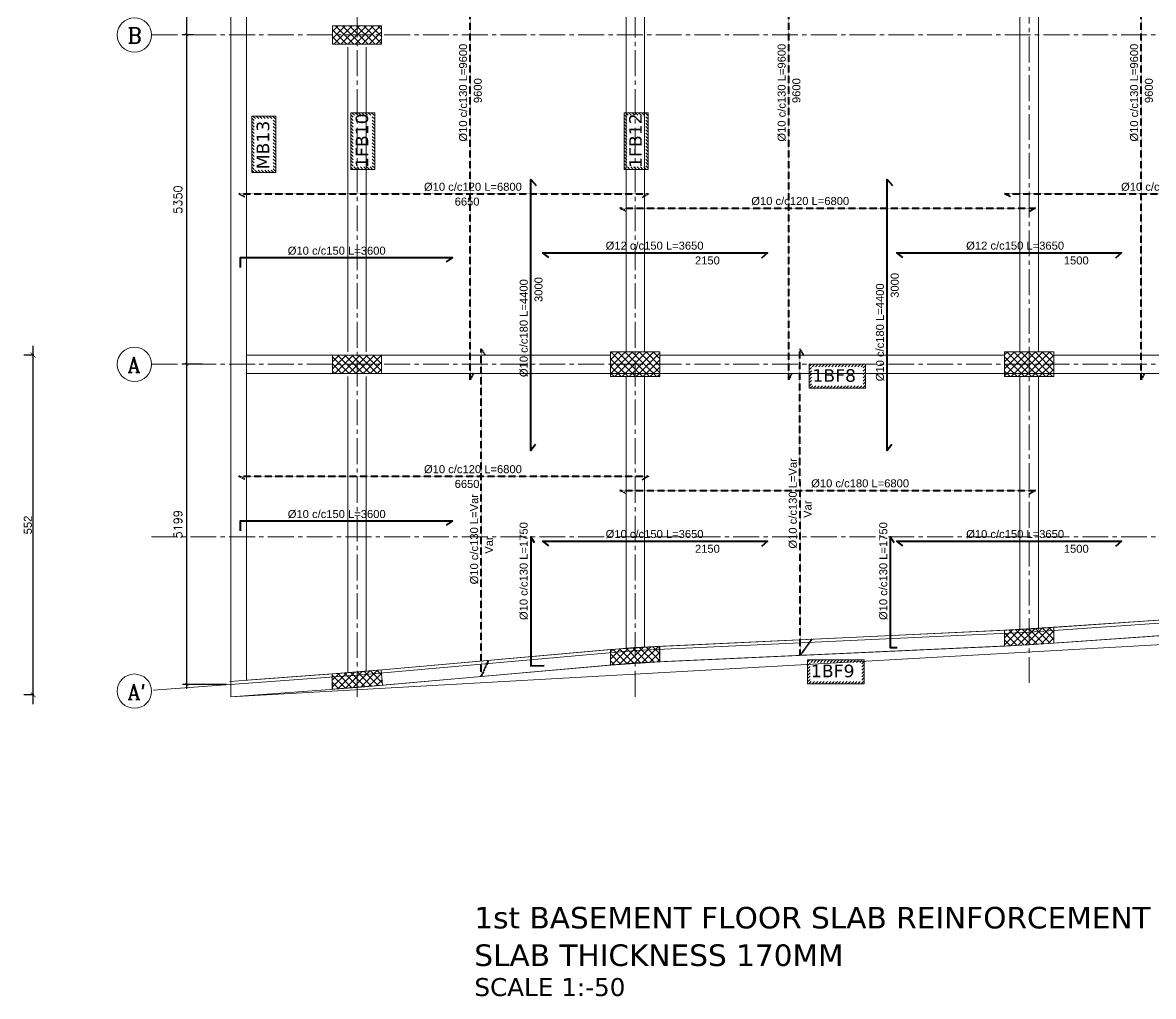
# Model space of a CAD drawing. Header units: inches. Extents: x -26151 to 62940, y -10194 to 246332.
# Drawn here: x -5763 to -3926, y 115889 to 117471 of the extents above; entities that cross this region are included whole.
import ezdxf

# ---------------------------------------------------------------- set-up
doc = ezdxf.new("R2010")
doc.units = ezdxf.units.IN
doc.header["$LTSCALE"] = 0.7
doc.header["$MEASUREMENT"] = 0
for name, pattern in [('ACAD_ISO10W100', [18, 12, -3, 0, -3]), ('CENTER2', [1.125, 0.75, -0.125, 0.125, -0.125]), ('DASHED2', [0.375, 0.25, -0.125])]:
    doc.linetypes.add(name, pattern=pattern)
doc.layers.get('0').update_dxf_attribs({"lineweight": 13})
doc.layers.get('Defpoints').update_dxf_attribs({"lineweight": 5})
for name, color, linetype, lineweight in [('axis', 254, 'ACAD_ISO10W100', 9), ('BEAM', 5, 'Continuous', 0), ('COLUMN', 4, 'Continuous', 20), ('dim', 1, 'Continuous', 25), ('hach', 9, 'Continuous', 9), ('hach 1', 254, 'Continuous', 9), ('hatch', 9, 'Continuous', 9), ('TEXT', 3, 'Continuous', 25), ('top renforcment', 7, 'Continuous', 40)]:
    doc.layers.add(name, color=color, linetype=linetype, lineweight=lineweight)
doc.styles.add('100', font='romans.shx', dxfattribs={"height": 13.5})
doc.styles.add('GENERATED_STYLE_4', font='verdanai.ttf')
doc.styles.add('romanc', font='verdana.ttf', dxfattribs={"height": 250})
doc.styles.get("Standard").update_dxf_attribs({"font": 'arial.ttf', "height": 13})
doc.dimstyles.new('abr100', dxfattribs={"dimtxt": 15, "dimasz": 5, "dimexe": 7, "dimexo": 7, "dimgap": 8, "dimtad": 1, "dimdec": 0, "dimlfac": 10, "dimzin": 4, "dimdsep": 46, "dimtxsty": '100', "dimblk": 'ARCHTICK', "dimcen": 0.09, "dimdle": 7, "dimclrd": 1, "dimclre": 8, "dimclrt": 2, "dimadec": 0, "dimazin": 1, "dimtfac": 1, "dimtdec": 0, "dimtix": 1, "dimtofl": 0, "dimtmove": 0, "dimatfit": 3, "dimldrblk": 'ARCHTICK', "dimfxl": 0, "dimtolj": 1, "dimtzin": 0, "dimlwd": -1, "dimlwe": -1, "dimarcsym": 0})
doc.dimstyles.get("Standard").update_dxf_attribs({"dimtxt": 13, "dimasz": 5, "dimexe": 0.18, "dimexo": 0.0625, "dimgap": 6, "dimtad": 1, "dimdec": 0, "dimlfac": 10, "dimzin": 0, "dimdsep": 46, "dimtxsty": 'Standard', "dimblk": 'ARCHTICK', "dimcen": 0.09, "dimse1": 1, "dimse2": 1, "dimclrd": 1, "dimclre": 7, "dimclrt": 3, "dimadec": 0, "dimazin": 0, "dimtfac": 1, "dimtdec": 0, "dimtix": 1, "dimtofl": 0, "dimtmove": 0, "dimatfit": 3, "dimldrblk": 'ARCHTICK', "dimfxl": 0, "dimtolj": 1, "dimtzin": 0, "dimarcsym": 0})
doc.dimstyles.new('STANDARD$0', dxfattribs={"dimscale": 0, "dimtxt": 50, "dimasz": 8, "dimexe": 15, "dimexo": 0.0625, "dimgap": 2, "dimtad": 1, "dimdec": 0, "dimzin": 0, "dimdsep": 46, "dimtxsty": 'Standard', "dimblk1": 'ARCHTICK', "dimblk2": 'ARCHTICK', "dimsah": 1, "dimcen": 0.09, "dimdle": 15, "dimclrd": 3, "dimclre": 3, "dimclrt": 3, "dimazin": 0, "dimtfac": 1, "dimtdec": 0, "dimtofl": 0, "dimtmove": 1, "dimatfit": 3, "dimldrblk": 'ARCHTICK', "dimfxl": 0, "dimtolj": 1, "dimtzin": 0, "dimarcsym": 0})
pattern_1 = [(45, (-467339.696, -142697.6286), (-5.7452426, 5.7452426), []), (135, (-467339.696, -142697.6286), (-5.7452426, -5.7452426), [])]
pattern_2 = [(45, (-467327.696, -142697.6286), (-5.7452426, 5.7452426), []), (135, (-467327.696, -142697.6286), (-5.7452426, -5.7452426), [])]

# ---------------------------------------------------------------- blocks, each defined once
blk = doc.blocks.new('_ArchTick')
at = {"color": 0, "linetype": 'ByBlock', "lineweight": 0, "const_width": 0.15}
blk.add_lwpolyline([(-0.5, -0.5), (0.5, 0.5)], dxfattribs=at)
blk = doc.blocks.new('*D4')
at = {"layer": 'Defpoints', "color": 0, "transparency": 16777216}
for p in [(-5495.8, 116916.1), (-5463.4, 116916.1), (-5424.5, 116396.1)]:
    blk.add_point(p, dxfattribs=at)
at = {"layer": 'dim', "color": 1, "transparency": 16777216}
blk.add_line((-5495.8, 116389.1), (-5495.8, 116923.1), dxfattribs=at)
at = {"layer": 'dim', "color": 8, "transparency": 16777216}
for p, q in [((-5470.4, 116916.1), (-5502.8, 116916.1)), ((-5431.5, 116396.1), (-5502.8, 116396.1))]:
    blk.add_line(p, q, dxfattribs=at)
at = {"layer": 'dim', "color": 1, "transparency": 16777216, "xscale": 5, "yscale": 5, "zscale": 5}
for p, rotation in [((-5495.8, 116916.1), 90), ((-5495.8, 116396.1), 270)]:
    blk.add_blockref('_ArchTick', p, dxfattribs=dict(at, rotation=rotation))
at = {"layer": 'dim', "color": 2, "transparency": 16777216, "insert": (-5510.5, 116656.1), "char_height": 13.5, "attachment_point": 5, "rotation": 90, "style": '100'}
blk.add_mtext('\\A1;5199', dxfattribs=at)
blk = doc.blocks.new('*D5')
at = {"layer": 'Defpoints', "color": 0, "transparency": 16777216}
for p in [(-5495.8, 117451.1), (-5478.5, 117451.1), (-5463.4, 116916.1)]:
    blk.add_point(p, dxfattribs=at)
at = {"layer": 'dim', "color": 1, "transparency": 16777216}
blk.add_line((-5495.8, 116909.1), (-5495.8, 117458.1), dxfattribs=at)
at = {"layer": 'dim', "color": 8, "transparency": 16777216}
for p, q in [((-5485.5, 117451.1), (-5502.8, 117451.1)), ((-5470.4, 116916.1), (-5502.8, 116916.1))]:
    blk.add_line(p, q, dxfattribs=at)
at = {"layer": 'dim', "color": 1, "transparency": 16777216, "xscale": 5, "yscale": 5, "zscale": 5}
for p, rotation in [((-5495.8, 117451.1), 90), ((-5495.8, 116916.1), 270)]:
    blk.add_blockref('_ArchTick', p, dxfattribs=dict(at, rotation=rotation))
at = {"layer": 'dim', "color": 2, "transparency": 16777216, "insert": (-5510.5, 117183.6), "char_height": 13.5, "attachment_point": 5, "rotation": 90, "style": '100'}
blk.add_mtext('\\A1;5350', dxfattribs=at)
blk = doc.blocks.new('*D6')
at = {"layer": 'Defpoints', "color": 0, "transparency": 16777216}
for p in [(-5495.8, 117826.1), (-5478.5, 117826.1), (-5478.5, 117451.1)]:
    blk.add_point(p, dxfattribs=at)
at = {"layer": 'dim', "color": 8, "transparency": 16777216}
for p, q in [((-5485.5, 117826.1), (-5502.8, 117826.1)), ((-5485.5, 117451.1), (-5502.8, 117451.1))]:
    blk.add_line(p, q, dxfattribs=at)
at = {"layer": 'dim', "color": 1, "transparency": 16777216}
blk.add_line((-5495.8, 117444.1), (-5495.8, 117833.1), dxfattribs=at)
at = {"layer": 'dim', "color": 1, "transparency": 16777216, "xscale": 5, "yscale": 5, "zscale": 5}
for p, rotation in [((-5495.8, 117826.1), 90), ((-5495.8, 117451.1), 270)]:
    blk.add_blockref('_ArchTick', p, dxfattribs=dict(at, rotation=rotation))
at = {"layer": 'dim', "color": 2, "transparency": 16777216, "insert": (-5510.5, 117638.6), "char_height": 13.5, "attachment_point": 5, "rotation": 90, "style": '100'}
blk.add_mtext('\\A1;3750', dxfattribs=at)
blk = doc.blocks.new('*D35')
at = {"layer": 'Defpoints', "color": 0, "transparency": 16777216}
for p in [(-4767.5, 117072.1, -26473), (-4552.5, 117072.1, -40395.4), (-4552.5, 117072.1)]:
    blk.add_point(p, dxfattribs=at)
at = {"layer": 'TEXT', "color": 3, "transparency": 16777216, "insert": (-4650.3, 117084.7), "char_height": 13, "attachment_point": 5}
blk.add_mtext('\\A1;2150', dxfattribs=at)
blk = doc.blocks.new('*D36')
at = {"layer": 'Defpoints', "color": 0, "transparency": 16777216}
for p in [(-4917.5, 117097.2), (-4552.5, 117097.2), (-4552.5, 117095.6)]:
    blk.add_point(p, dxfattribs=at)
at = {"layer": 'TEXT', "color": 3, "transparency": 16777216, "insert": (-4736.1, 117108.6), "char_height": 13, "attachment_point": 5}
blk.add_mtext('\\A1;%%C12 c/c150 L=3650', dxfattribs=at)
blk = doc.blocks.new('*D37')
at = {"layer": 'Defpoints', "color": 0, "transparency": 16777216}
for p in [(-4127.5, 117072.1, -26473), (-3977.5, 117072.1, -40395.4), (-3977.5, 117072.1)]:
    blk.add_point(p, dxfattribs=at)
at = {"layer": 'TEXT', "color": 3, "transparency": 16777216, "insert": (-4051.1, 117084.7), "char_height": 13, "attachment_point": 5}
blk.add_mtext('\\A1;1500', dxfattribs=at)
blk = doc.blocks.new('*D38')
at = {"layer": 'Defpoints', "color": 0, "transparency": 16777216}
for p in [(-4342.5, 117097.2), (-3977.5, 117097.2), (-3977.5, 117095.6)]:
    blk.add_point(p, dxfattribs=at)
at = {"layer": 'TEXT', "color": 3, "transparency": 16777216, "insert": (-4150.4, 117108.6), "char_height": 13, "attachment_point": 5}
blk.add_mtext('\\A1;%%C12 c/c150 L=3650', dxfattribs=at)
blk = doc.blocks.new('*D39')
at = {"layer": 'Defpoints', "color": 0, "transparency": 16777216}
for p in [(-4767.5, 116603.7, -26473), (-4552.5, 116603.7, -40395.4), (-4552.5, 116603.7)]:
    blk.add_point(p, dxfattribs=at)
at = {"layer": 'TEXT', "color": 3, "transparency": 16777216, "insert": (-4650.3, 116616.4), "char_height": 13, "attachment_point": 5}
blk.add_mtext('\\A1;2150', dxfattribs=at)
blk = doc.blocks.new('*D40')
at = {"layer": 'Defpoints', "color": 0, "transparency": 16777216}
for p in [(-4917.5, 116628.9), (-4552.5, 116628.9), (-4552.5, 116627.2)]:
    blk.add_point(p, dxfattribs=at)
at = {"layer": 'TEXT', "color": 3, "transparency": 16777216, "insert": (-4736.1, 116640.2), "char_height": 13, "attachment_point": 5}
blk.add_mtext('\\A1;%%C10 c/c150 L=3650', dxfattribs=at)
blk = doc.blocks.new('*D41')
at = {"layer": 'Defpoints', "color": 0, "transparency": 16777216}
for p in [(-4127.5, 116603.7, -26473), (-3977.5, 116603.7, -40395.4), (-3977.5, 116603.7)]:
    blk.add_point(p, dxfattribs=at)
at = {"layer": 'TEXT', "color": 3, "transparency": 16777216, "insert": (-4051.1, 116616.4), "char_height": 13, "attachment_point": 5}
blk.add_mtext('\\A1;1500', dxfattribs=at)
blk = doc.blocks.new('*D42')
at = {"layer": 'Defpoints', "color": 0, "transparency": 16777216}
for p in [(-4342.5, 116628.9), (-3977.5, 116628.9), (-3977.5, 116627.2)]:
    blk.add_point(p, dxfattribs=at)
at = {"layer": 'TEXT', "color": 3, "transparency": 16777216, "insert": (-4150.4, 116640.2), "char_height": 13, "attachment_point": 5}
blk.add_mtext('\\A1;%%C10 c/c150 L=3650', dxfattribs=at)
blk = doc.blocks.new('*D63')
at = {"layer": 'Defpoints', "color": 0, "transparency": 16777216}
for p in [(-5411.5, 117167.7, -19467.6), (-4746.5, 117167.7, -59863), (-4746.5, 117167.7)]:
    blk.add_point(p, dxfattribs=at)
at = {"layer": 'TEXT', "color": 3, "transparency": 16777216, "insert": (-5040.7, 117180.3), "char_height": 13, "attachment_point": 5}
blk.add_mtext('\\A1;6650', dxfattribs=at)
blk = doc.blocks.new('*D64')
at = {"layer": 'Defpoints', "color": 0, "lineweight": 30, "transparency": 16777216}
for p in [(-5411.5, 117192.9), (-4746.5, 117192.9, -19467.6), (-4746.5, 117191.2)]:
    blk.add_point(p, dxfattribs=at)
at = {"layer": 'TEXT', "color": 3, "transparency": 16777216, "insert": (-5031.2, 117204.2), "char_height": 13, "attachment_point": 5}
blk.add_mtext('\\A1;%%C10 c/c120 L=6800', dxfattribs=at)
blk = doc.blocks.new('*D65')
at = {"layer": 'Defpoints', "color": 0, "lineweight": 15, "transparency": 16777216}
for p in [(-4167.5, 117192.9), (-3652.5, 117192.9, -38935.3), (-3652.5, 117191.2)]:
    blk.add_point(p, dxfattribs=at)
at = {"layer": 'TEXT', "color": 3, "transparency": 16777216, "insert": (-3898.8, 117204.2), "char_height": 13, "attachment_point": 5}
blk.add_mtext('\\A1;%%C10 c/c120 L=4900', dxfattribs=at)
blk = doc.blocks.new('*D66')
at = {"layer": 'Defpoints', "color": 0, "transparency": 16777216}
for p in [(-5411.5, 116709.1, -19467.6), (-4746.5, 116709.1, -59863), (-4746.5, 116709.1)]:
    blk.add_point(p, dxfattribs=at)
at = {"layer": 'TEXT', "color": 3, "transparency": 16777216, "insert": (-5040.7, 116721.7), "char_height": 13, "attachment_point": 5}
blk.add_mtext('\\A1;6650', dxfattribs=at)
blk = doc.blocks.new('*D67')
at = {"layer": 'Defpoints', "color": 0, "lineweight": 30, "transparency": 16777216}
for p in [(-5411.5, 116734.2), (-4746.5, 116734.2, -19467.6), (-4746.5, 116732.5)]:
    blk.add_point(p, dxfattribs=at)
at = {"layer": 'TEXT', "color": 3, "transparency": 16777216, "insert": (-5031.2, 116745.5), "char_height": 13, "attachment_point": 5}
blk.add_mtext('\\A1;%%C10 c/c120 L=6800', dxfattribs=at)
blk = doc.blocks.new('*D68')
at = {"layer": 'Defpoints', "color": 0, "transparency": 16777216}
for p in [(-4792.5, 116711.2), (-4117.5, 116711.2, -19467.6), (-4117.5, 116709.5)]:
    blk.add_point(p, dxfattribs=at)
at = {"layer": 'TEXT', "color": 3, "transparency": 16777216, "insert": (-4402.2, 116722.5), "char_height": 13, "attachment_point": 5}
blk.add_mtext('\\A1;%%C10 c/c180 L=6800', dxfattribs=at)
blk = doc.blocks.new('*D69')
at = {"layer": 'Defpoints', "color": 0, "transparency": 16777216}
for p in [(-4937.3, 116636.1), (-4937.3, 116461.1), (-4935.6, 116461.1)]:
    blk.add_point(p, dxfattribs=at)
at = {"layer": 'TEXT', "color": 3, "transparency": 16777216, "insert": (-4948.6, 116580.2), "char_height": 13, "attachment_point": 5, "rotation": 90}
blk.add_mtext('\\A1;%%C10 c/c130 L=1750', dxfattribs=at)
blk = doc.blocks.new('*D70')
at = {"layer": 'Defpoints', "color": 0, "transparency": 16777216}
for p in [(-4912, 117216.1, -40395.4), (-4912, 117216.1), (-4912, 116916.1, -26473)]:
    blk.add_point(p, dxfattribs=at)
at = {"layer": 'TEXT', "color": 3, "transparency": 16777216, "insert": (-4924.6, 117037.5), "char_height": 13, "attachment_point": 5, "rotation": 90}
blk.add_mtext('\\A1;3000', dxfattribs=at)
blk = doc.blocks.new('*D71')
at = {"layer": 'Defpoints', "color": 0, "transparency": 16777216}
for p in [(-4937.2, 117216.1), (-4935.5, 117216.1), (-4937.2, 116776.1)]:
    blk.add_point(p, dxfattribs=at)
at = {"layer": 'TEXT', "color": 3, "transparency": 16777216, "insert": (-4948.5, 116974.8), "char_height": 13, "attachment_point": 5, "rotation": 90}
blk.add_mtext('\\A1;%%C10 c/c180 L=4400', dxfattribs=at)
blk = doc.blocks.new('*D72')
at = {"layer": 'Defpoints', "color": 0, "transparency": 16777216}
for p in [(-4333.3, 117216.1, -40395.4), (-4333.3, 117216.1), (-4333.3, 116916.1, -26473)]:
    blk.add_point(p, dxfattribs=at)
at = {"layer": 'TEXT', "color": 3, "transparency": 16777216, "insert": (-4345.9, 117044.3), "char_height": 13, "attachment_point": 5, "rotation": 90}
blk.add_mtext('\\A1;3000', dxfattribs=at)
blk = doc.blocks.new('*D73')
at = {"layer": 'Defpoints', "color": 0, "transparency": 16777216}
for p in [(-4358.5, 117216.1), (-4356.8, 117216.1), (-4358.5, 116776.1)]:
    blk.add_point(p, dxfattribs=at)
at = {"layer": 'TEXT', "color": 3, "transparency": 16777216, "insert": (-4369.8, 116968), "char_height": 13, "attachment_point": 5, "rotation": 90}
blk.add_mtext('\\A1;%%C10 c/c180 L=4400', dxfattribs=at)
blk = doc.blocks.new('*D89')
at = {"layer": 'Defpoints', "color": 0, "transparency": 16777216}
for p in [(-4992.5, 116941.1, -59863), (-4992.5, 116941.1), (-4992.5, 116476.1, -59863)]:
    blk.add_point(p, dxfattribs=at)
at = {"layer": 'TEXT', "color": 3, "transparency": 16777216, "insert": (-5005.1, 116622.5), "char_height": 13, "attachment_point": 5, "rotation": 90}
blk.add_mtext('\\A1;Var', dxfattribs=at)
blk = doc.blocks.new('*D90')
at = {"layer": 'Defpoints', "color": 0, "transparency": 16777216}
for p in [(-5017.7, 116941.1, -19467.6), (-5016, 116941.1), (-5017.7, 116476, -40395.4)]:
    blk.add_point(p, dxfattribs=at)
at = {"layer": 'TEXT', "color": 3, "transparency": 16777216, "insert": (-5029, 116632), "char_height": 13, "attachment_point": 5, "rotation": 90}
blk.add_mtext('\\A1;%%C10 c/c130 L=Var', dxfattribs=at)
blk = doc.blocks.new('*D91')
at = {"layer": 'Defpoints', "color": 0, "transparency": 16777216}
for p in [(-4475, 116941.1, -59863), (-4475, 116941.1), (-4475, 116476.1, -59863)]:
    blk.add_point(p, dxfattribs=at)
at = {"layer": 'TEXT', "color": 3, "transparency": 16777216, "insert": (-4487.6, 116680.7), "char_height": 13, "attachment_point": 5, "rotation": 90}
blk.add_mtext('\\A1;Var', dxfattribs=at)
blk = doc.blocks.new('*D92')
at = {"layer": 'Defpoints', "color": 0, "transparency": 16777216}
for p in [(-4500.1, 116941.1, -19467.6), (-4498.4, 116941.1), (-4500.1, 116476, -40395.4)]:
    blk.add_point(p, dxfattribs=at)
at = {"layer": 'TEXT', "color": 3, "transparency": 16777216, "insert": (-4511.4, 116690.2), "char_height": 13, "attachment_point": 5, "rotation": 90}
blk.add_mtext('\\A1;%%C10 c/c130 L=Var', dxfattribs=at)
blk = doc.blocks.new('*D93')
at = {"layer": 'Defpoints', "color": 0, "transparency": 16777216}
for p in [(-5010.6, 117851.1, -59863), (-5010.6, 117851.1), (-5010.6, 116891.1, -59863)]:
    blk.add_point(p, dxfattribs=at)
at = {"layer": 'TEXT', "color": 3, "transparency": 16777216, "insert": (-5023.2, 117360.6), "char_height": 13, "attachment_point": 5, "rotation": 90}
blk.add_mtext('\\A1;9600', dxfattribs=at)
blk = doc.blocks.new('*D94')
at = {"layer": 'Defpoints', "color": 0, "transparency": 16777216}
for p in [(-5035.7, 117851.1, -19467.6), (-5034, 117851.1), (-5035.7, 116891, -40395.4)]:
    blk.add_point(p, dxfattribs=at)
at = {"layer": 'TEXT', "color": 3, "transparency": 16777216, "insert": (-5047, 117357.3), "char_height": 13, "attachment_point": 5, "rotation": 90}
blk.add_mtext('\\A1;%%C10 c/c130 L=9600', dxfattribs=at)
blk = doc.blocks.new('*D95')
at = {"layer": 'Defpoints', "color": 0, "transparency": 16777216}
for p in [(-4493.1, 117851.1, -59863), (-4493.1, 117851.1), (-4493.1, 116891.1, -59863)]:
    blk.add_point(p, dxfattribs=at)
at = {"layer": 'TEXT', "color": 3, "transparency": 16777216, "insert": (-4505.7, 117360.6), "char_height": 13, "attachment_point": 5, "rotation": 90}
blk.add_mtext('\\A1;9600', dxfattribs=at)
blk = doc.blocks.new('*D96')
at = {"layer": 'Defpoints', "color": 0, "transparency": 16777216}
for p in [(-4518.2, 117851.1, -19467.6), (-4516.5, 117851.1), (-4518.2, 116891, -40395.4)]:
    blk.add_point(p, dxfattribs=at)
at = {"layer": 'TEXT', "color": 3, "transparency": 16777216, "insert": (-4529.5, 117357.3), "char_height": 13, "attachment_point": 5, "rotation": 90}
blk.add_mtext('\\A1;%%C10 c/c130 L=9600', dxfattribs=at)
blk = doc.blocks.new('*D97')
at = {"layer": 'Defpoints', "color": 0, "transparency": 16777216}
for p in [(-3920.4, 117851.1, -59863), (-3920.4, 117851.1), (-3920.4, 116891.1, -59863)]:
    blk.add_point(p, dxfattribs=at)
at = {"layer": 'TEXT', "color": 3, "transparency": 16777216, "insert": (-3933.1, 117360.6), "char_height": 13, "attachment_point": 5, "rotation": 90}
blk.add_mtext('\\A1;9600', dxfattribs=at)
blk = doc.blocks.new('*D98')
at = {"layer": 'Defpoints', "color": 0, "transparency": 16777216}
for p in [(-3945.6, 117851.1, -19467.6), (-3943.9, 117851.1), (-3945.6, 116891, -40395.4)]:
    blk.add_point(p, dxfattribs=at)
at = {"layer": 'TEXT', "color": 3, "transparency": 16777216, "insert": (-3956.9, 117357.3), "char_height": 13, "attachment_point": 5, "rotation": 90}
blk.add_mtext('\\A1;%%C10 c/c130 L=9600', dxfattribs=at)
blk = doc.blocks.new('*D128')
at = {"layer": 'Defpoints', "color": 0, "transparency": 16777216}
for p in [(-5424.5, 117089.1), (-5424.5, 117087.4), (-5064.5, 117089.1, 13009.9)]:
    blk.add_point(p, dxfattribs=at)
at = {"layer": 'TEXT', "color": 3, "transparency": 16777216, "insert": (-5252.5, 117100.4), "char_height": 13, "attachment_point": 5}
blk.add_mtext('\\A1;%%C10 c/c150 L=3600', dxfattribs=at)
blk = doc.blocks.new('*D130')
at = {"layer": 'Defpoints', "color": 0, "transparency": 16777216}
for p in [(-5424.5, 116661.3), (-5424.5, 116659.6), (-5064.5, 116661.3, 13009.9)]:
    blk.add_point(p, dxfattribs=at)
at = {"layer": 'TEXT', "color": 3, "transparency": 16777216, "insert": (-5252.5, 116672.6), "char_height": 13, "attachment_point": 5}
blk.add_mtext('\\A1;%%C10 c/c150 L=3600', dxfattribs=at)
blk = doc.blocks.new('*D131')
at = {"layer": 'Defpoints', "color": 0, "transparency": 16777216}
for p in [(-4353.1, 116636.1), (-4353.1, 116461.1), (-4351.4, 116461.1)]:
    blk.add_point(p, dxfattribs=at)
at = {"layer": 'TEXT', "color": 3, "transparency": 16777216, "insert": (-4364.4, 116580.2), "char_height": 13, "attachment_point": 5, "rotation": 90}
blk.add_mtext('\\A1;%%C10 c/c130 L=1750', dxfattribs=at)
blk = doc.blocks.new('*D1362')
at = {"layer": 'Defpoints', "color": 0, "transparency": 16777216}
for p in [(-4889.8, 117169.8), (-4214.8, 117169.8, -19467.6), (-4214.8, 117168.1)]:
    blk.add_point(p, dxfattribs=at)
at = {"layer": 'TEXT', "color": 3, "transparency": 16777216, "insert": (-4499.5, 117181.1), "char_height": 13, "attachment_point": 5}
blk.add_mtext('\\A1;%%C10 c/c120 L=6800', dxfattribs=at)
blk = doc.blocks.new('*D1382')
at = {"layer": 'Defpoints', "color": 0, "linetype": 'ByBlock', "lineweight": 15, "transparency": 16777216}
for p in [(-5745.6, 116931.1), (-5370.6, 116931.1), (-5370.6, 116379.2)]:
    blk.add_point(p, dxfattribs=at)
at = {"layer": 'hach', "color": 3, "lineweight": -2, "transparency": 16777216}
for p, q in [((-5745.6, 116364.2), (-5745.6, 116946.1)), ((-5744.3, 116931.1), (-5760.6, 116931.1)), ((-5744.3, 116379.2), (-5760.6, 116379.2))]:
    blk.add_line(p, q, dxfattribs=at)
at = {"layer": 'hach', "color": 3, "linetype": 'ByBlock', "lineweight": -2, "transparency": 16777216, "xscale": 8, "yscale": 8, "zscale": 8}
for p, rotation in [((-5745.6, 116931.1), 90), ((-5745.6, 116379.2), 270)]:
    blk.add_blockref('_ArchTick', p, dxfattribs=dict(at, rotation=rotation))
at = {"layer": 'hach', "color": 3, "linetype": 'ByBlock', "lineweight": 15, "transparency": 16777216, "insert": (-5754.2, 116655.1), "char_height": 13, "attachment_point": 5, "rotation": 90}
blk.add_mtext('\\A1;552', dxfattribs=at)
blk = doc.blocks.new('*D1462')
at = {"layer": 'Defpoints', "color": 0, "linetype": 'ByBlock', "transparency": 16777216}
for p in [(-5398.9, 116636.1), (-5397.7, 116377.7), (-3786.7, 116377.7)]:
    blk.add_point(p, dxfattribs=at)
at = {"layer": 'hach', "color": 3, "lineweight": -2, "transparency": 16777216}
for p, q in [((-3786.7, 116651.1), (-3786.7, 116362.7)), ((-3788, 116636.1), (-3771.7, 116636.1)), ((-3788, 116377.7), (-3771.7, 116377.7))]:
    blk.add_line(p, q, dxfattribs=at)
at = {"layer": 'hach', "color": 3, "linetype": 'ByBlock', "lineweight": -2, "transparency": 16777216, "xscale": 8, "yscale": 8, "zscale": 8}
for p, rotation in [((-3786.7, 116636.1), 90), ((-3786.7, 116377.7), 270)]:
    blk.add_blockref('_ArchTick', p, dxfattribs=dict(at, rotation=rotation))
at = {"layer": 'hach', "color": 3, "linetype": 'ByBlock', "transparency": 16777216, "insert": (-3795.4, 116506.9), "char_height": 13, "attachment_point": 5, "rotation": 90}
blk.add_mtext('\\A1;258', dxfattribs=at)

msp = doc.modelspace()

# ---------------------------------------------------------------- hatches: boundary and pattern name
at = {"layer": 'hach 1', "linetype": 'ByBlock'}
h = msp.add_hatch(dxfattribs=at)
h.set_pattern_fill('ANSI31', color=256, scale=30, angle=90, style=0)
h.set_pattern_definition([(135, (114287.614, 129684.792), (-2.65165043, -2.65165043), [])])
h.paths.add_polyline_path([(-5390.55, 117319.34), (-5390.55, 117227.4), (-5351.55, 117227.4), (-5351.55, 117319.34)])
h.paths.add_polyline_path([(-5386.55, 117315.34), (-5355.55, 117315.34), (-5355.55, 117231.4), (-5386.55, 117231.4)], flags=16)
h = msp.add_hatch(dxfattribs=at)
h.set_pattern_fill('ANSI31', color=256, scale=30, angle=90, style=0)
h.set_pattern_definition([(135, (114448.4218, 129690.0285), (-2.65165043, -2.65165043), [])])
h.paths.add_polyline_path([(-5229.75, 117324.58), (-5229.75, 117232.63), (-5190.75, 117232.63), (-5190.75, 117324.58)])
h.paths.add_polyline_path([(-5225.75, 117320.58), (-5194.75, 117320.58), (-5194.75, 117236.63), (-5225.75, 117236.63)], flags=16)
h = msp.add_hatch(dxfattribs=at)
h.set_pattern_fill('ANSI31', color=256, scale=30, angle=90, style=0)
h.set_pattern_definition([(135, (114892.841, 129690.0285), (-2.65165043, -2.65165043), [])])
h.paths.add_polyline_path([(-4785.33, 117324.58), (-4785.33, 117232.63), (-4746.33, 117232.63), (-4746.33, 117324.58)])
h.paths.add_polyline_path([(-4781.33, 117320.58), (-4750.33, 117320.58), (-4750.33, 117236.63), (-4781.33, 117236.63)], flags=16)
h = msp.add_hatch(dxfattribs=at)
h.set_pattern_fill('ANSI31', color=256, scale=30, style=0)
h.set_pattern_definition([(45, (7972.2234, -2762.0128), (-2.65165043, 2.65165043), [])])
h.paths.add_polyline_path([(-4393.23, 116916.15), (-4485.17, 116916.15), (-4485.17, 116877.15), (-4393.23, 116877.15)])
h.paths.add_polyline_path([(-4397.23, 116912.15), (-4397.23, 116881.15), (-4481.17, 116881.15), (-4481.17, 116912.15)], flags=16)
h = msp.add_hatch(dxfattribs=at)
h.set_pattern_fill('ANSI31', color=256, scale=30, style=0)
h.set_pattern_definition([(45, (7969.822, -3242.3586), (-2.65165043, 2.65165043), [])])
h.paths.add_polyline_path([(-4395.63, 116435.81), (-4487.57, 116435.81), (-4487.57, 116396.81), (-4395.63, 116396.81)])
h.paths.add_polyline_path([(-4399.63, 116431.81), (-4399.63, 116400.81), (-4483.57, 116400.81), (-4483.57, 116431.81)], flags=16)
at = {"layer": 'hatch', "ltscale": 0.5}
h = msp.add_hatch(dxfattribs=at)
h.set_pattern_fill('NET', color=256, scale=65, angle=225, style=0)
h.set_pattern_definition([(225, (456900.688, 377464.795), (5.7452426, -5.7452426), []), (315, (456900.688, 377464.795), (5.7452426, 5.7452426), [])])
h.paths.add_polyline_path([(-5179.5, 117436.08), (-5259.5, 117436.08), (-5259.5, 117466.08), (-5179.5, 117466.08)])
h = msp.add_hatch(dxfattribs=at)
h.set_pattern_fill('NET', color=256, scale=65, angle=45, style=0)
h.set_pattern_definition(pattern_1)
h.paths.add_polyline_path([(-5259.5, 116931.08), (-5179.5, 116931.08), (-5179.5, 116901.08), (-5259.5, 116901.08)])
h = msp.add_hatch(dxfattribs=at)
h.set_pattern_fill('NET', color=256, scale=65, angle=45, style=0)
h.set_pattern_definition(pattern_2)
h.paths.add_polyline_path([(-4807.5, 116936.08), (-4727.5, 116936.08), (-4727.5, 116896.08), (-4807.5, 116896.08)])
h = msp.add_hatch(dxfattribs=at)
h.set_pattern_fill('NET', color=256, scale=65, angle=45, style=0)
h.set_pattern_definition(pattern_2)
h.paths.add_polyline_path([(-4167.5, 116936.08), (-4087.5, 116936.08), (-4087.5, 116896.08), (-4167.5, 116896.08)])
h = msp.add_hatch(dxfattribs=at)
h.set_pattern_fill('NET', color=256, scale=65, angle=45, style=0)
h.set_pattern_definition([(45, (-466247.696, -142697.6286), (-5.7452426, 5.7452426), []), (135, (-466247.696, -142697.6286), (-5.7452426, -5.7452426), [])])
h.paths.add_polyline_path([(-4167.5, 116484.24), (-4087.61, 116488.89), (-4087.47, 116462.99), (-4167.88, 116458.31)])
h = msp.add_hatch(dxfattribs=at)
h.set_pattern_fill('NET', color=256, scale=65, angle=45, style=0)
h.set_pattern_definition([(45, (-466887.696, -142697.6286), (-5.7452426, 5.7452426), []), (135, (-466887.696, -142697.6286), (-5.7452426, -5.7452426), [])])
h.paths.add_polyline_path([(-4807.73, 116452.62), (-4728.69, 116457.93), (-4727.52, 116432.93), (-4807.85, 116427.51)])
h = msp.add_hatch(dxfattribs=at)
h.set_pattern_fill('NET', color=256, scale=65, angle=45, style=0)
h.set_pattern_definition(pattern_1)
h.paths.add_polyline_path([(-5259.62, 116413.21), (-5180.32, 116419.65), (-5178.12, 116394.75), (-5259.65, 116388.15)])

# ---------------------------------------------------------------- linework, layer by layer
at = {"lineweight": 20}
for centre in [(-5581.06, 117451.08), (-5581.06, 116916.08), (-5581.06, 116385.19)]:
    msp.add_ellipse(centre, major_axis=(-0.02, 27.86), ratio=1, start_param=4.7118466, end_param=10.9950319, dxfattribs=at)
at = {"layer": 'axis', "linetype": 'CENTER2', "ltscale": 80}
for p, q in [((-5219.5, 116376.08), (-5219.5, 119991.98)), ((-4767.5, 116376.08), (-4767.5, 119991.98)), ((-4127.5, 116398.51), (-4127.5, 119991.98)), ((-5553.2, 117451.08), (-2945.95, 117451.08)), ((-5553.2, 116916.08), (-2945.95, 116916.08)), ((-5553.2, 116636.08), (-2945.95, 116636.08))]:
    msp.add_line(p, q, dxfattribs=at)
at = {"layer": 'BEAM', "linetype": 'Continuous'}
for p, q in [((-4782.5, 116936.08), (-4782.5, 117806.08)), ((-4752.5, 116936.08), (-4752.5, 117806.08)), ((-4142.5, 116936.08), (-4142.5, 117806.08)), ((-4112.5, 116936.08), (-4112.5, 117806.08)), ((-5234.5, 117431.08), (-5234.5, 116941.08)), ((-5234.5, 116936.08), (-5234.5, 117431.08)), ((-5204.5, 116936.08), (-5204.5, 117431.08)), ((-5399.5, 116931.08), (-5259.5, 116931.08)), ((-5179.5, 116931.08), (-4807.5, 116931.08)), ((-4727.5, 116931.08), (-4167.5, 116931.08)), ((-4087.5, 116931.08), (-3715.5, 116931.08)), ((-5399.5, 116901.08), (-5259.5, 116901.08)), ((-5234.5, 116415.25), (-5234.5, 116896.08)), ((-5234.5, 116891.08), (-5234.5, 116501.08)), ((-5204.5, 116417.69), (-5204.5, 116896.08)), ((-5179.5, 116901.08), (-4807.5, 116901.08)), ((-4782.5, 116454.32), (-4782.5, 116896.08)), ((-4752.5, 116456.33), (-4752.5, 116896.08)), ((-4727.5, 116901.08), (-4167.5, 116901.08)), ((-4142.5, 116485.41), (-4142.5, 116896.08)), ((-4112.5, 116485.41), (-4112.5, 116896.08)), ((-4087.5, 116901.08), (-3715.5, 116901.08))]:
    msp.add_line(p, q, dxfattribs=at)
at = {"layer": 'COLUMN'}
for p, q in [((-5424.5, 116476.08), (-5424.5, 118181.08)), ((-5398.82, 116403.03), (-5399.5, 118181.08)), ((-4087.61, 116488.89), (-3715.44, 116514.61)), ((-4728.69, 116457.91), (-4167.67, 116484.23)), ((-4087.47, 116462.99), (-3714.92, 116489.48)), ((-5178.65, 116419.8), (-4807.73, 116452.62)), ((-4726.24, 116433.02), (-4167.87, 116458.31)), ((-5178.12, 116394.75), (-4807.85, 116427.51)), ((-5259.62, 116413.21), (-5398.82, 116403.03))]:
    msp.add_line(p, q, dxfattribs=at)
for points in [[(-5179.5, 117436.08), (-5259.5, 117436.08), (-5259.5, 117466.08), (-5179.5, 117466.08)], [(-5179.5, 117436.08), (-5259.5, 117436.08), (-5259.5, 117466.08), (-5179.5, 117466.08)], [(-5259.5, 116931.08), (-5179.5, 116931.08), (-5179.5, 116901.08), (-5259.5, 116901.08)], [(-5259.5, 116931.08), (-5179.5, 116931.08), (-5179.5, 116901.08), (-5259.5, 116901.08)], [(-4807.5, 116936.08), (-4727.5, 116936.08), (-4727.5, 116896.08), (-4807.5, 116896.08)], [(-4167.5, 116936.08), (-4087.5, 116936.08), (-4087.5, 116896.08), (-4167.5, 116896.08)], [(-4167.67, 116484.23), (-4087.61, 116488.89), (-4087.47, 116462.99), (-4167.88, 116458.31)], [(-4167.5, 116484.24), (-4087.61, 116488.89), (-4087.47, 116462.99), (-4167.88, 116458.31)], [(-4807.73, 116452.62), (-4727.52, 116457.98), (-4727.52, 116432.96), (-4807.85, 116427.51)], [(-4807.73, 116452.62), (-4728.69, 116457.93), (-4727.52, 116432.93), (-4807.85, 116427.51)], [(-5259.62, 116413.21), (-5180.32, 116419.65), (-5178.12, 116394.75), (-5259.65, 116388.15)], [(-5259.62, 116413.21), (-5180.32, 116419.65), (-5178.12, 116394.75), (-5259.5, 116388.16)]]:
    msp.add_lwpolyline(points, close=True, dxfattribs=at)
at = {"layer": 'hach', "color": 4, "linetype": 'ByBlock'}
msp.add_line((-5399.01, 116901.08), (-3456.14, 116901.08), dxfattribs=at)
at = {"layer": 'hach', "linetype": 'ByBlock'}
msp.add_line((-5424.51, 116496.08), (-5424.51, 116376.08), dxfattribs=at)
at = {"layer": 'hach', "color": 2, "linetype": 'ByBlock'}
msp.add_lwpolyline([(-2826.14, 117014.98), (-3640.29, 116475.94), (-5424.51, 116376.18), (-5424.5, 119870.13), (-3325.95, 119870.04), (-2826.14, 117014.98)], dxfattribs=at)
at = {"layer": 'hach', "color": 5, "linetype": 'ByBlock'}
for points in [[(-5426.33, 116401.02), (-5221.52, 116416), (-4769.19, 116456.03), (-4128.47, 116486.07), (-3635.5, 116520.13)], [(-5424.51, 116376.08), (-5219.5, 116391.08), (-4767.5, 116431.08), (-4127.48, 116460.14), (-3635.5, 116495.13)]]:
    msp.add_lwpolyline(points, dxfattribs=at)
at = {"layer": 'hach', "linetype": 'ByBlock'}
msp.add_lwpolyline([(-5550.49, 116386.9), (-5219.1, 116411.2), (-4767.17, 116451.12), (-4127.21, 116481.14), (-3635.16, 116515.14)], dxfattribs=at)
at = {"layer": 'hach 1', "linetype": 'ByBlock'}
for points in [[(-5390.55, 117227.4), (-5390.55, 117319.34), (-5351.55, 117319.34), (-5351.55, 117227.4)], [(-5229.75, 117232.63), (-5229.75, 117324.58), (-5190.75, 117324.58), (-5190.75, 117232.63)], [(-4785.33, 117232.63), (-4785.33, 117324.58), (-4746.33, 117324.58), (-4746.33, 117232.63)], [(-4485.17, 116916.15), (-4393.23, 116916.15), (-4393.23, 116877.15), (-4485.17, 116877.15)], [(-4487.57, 116436.24), (-4395.63, 116436.24), (-4395.63, 116397.24), (-4487.57, 116397.24)]]:
    msp.add_lwpolyline(points, close=True, dxfattribs=at)
at = {"layer": 'top renforcment', "color": 4, "linetype": 'DASHED2', "ltscale": 2}
for points, elevation in [([(-5030.95, 116900.79), (-5035.76, 116891.05), (-5035.76, 117851.08), (-5029.94, 117841.34)], 34486.2), ([(-4513.46, 116900.79), (-4518.26, 116891.05), (-4518.26, 117851.08), (-4512.45, 117841.34)], 34486.2), ([(-3940.81, 116900.79), (-3945.62, 116891.05), (-3945.62, 117851.08), (-3939.8, 117841.34)], 34486.2), ([(-5401.79, 117188.08), (-5411.53, 117192.88), (-4746.5, 117192.88), (-4756.24, 117187.06)], -5909.18), ([(-4157.79, 117188.08), (-4167.53, 117192.88), (-3652.5, 117192.89), (-3662.24, 117187.07)], -5909.18), ([(-4782.79, 117165.02), (-4792.53, 117169.82), (-4117.5, 117169.83), (-4127.25, 117164.01)], -5909.18), ([(-5006.19, 116435.06), (-5017.7, 116408.94), (-5017.73, 116941.08), (-5011.91, 116931.34)], 34486.2), ([(-4480.77, 116469.54), (-4499.51, 116443.29), (-4500.16, 116941.08), (-4494.34, 116931.34)], 34486.2), ([(-5401.79, 116729.44), (-5411.53, 116734.25), (-4746.5, 116734.25), (-4756.24, 116728.43)], -5909.18), ([(-4782.79, 116706.39), (-4792.54, 116711.19), (-4117.51, 116711.19), (-4127.25, 116705.37)], -5909.18)]:
    msp.add_lwpolyline(points, dxfattribs=dict(at, elevation=elevation))
at = {"layer": 'top renforcment', "color": 3}
for points, elevation in [([(-4929.31, 116785.83), (-4937.18, 116776.08), (-4937.18, 117216.08), (-4928.3, 117206.34)], 1096.17), ([(-4350.62, 116785.83), (-4358.48, 116776.09), (-4358.49, 117216.09), (-4349.6, 117206.35)], 1096.17), ([(-5074.24, 117082.34), (-5064.5, 117089.14), (-5409.54, 117089.14), (-5409.54, 117073.35)], -13009.85), ([(-4907.75, 117089.41), (-4917.5, 117097.28), (-4552.5, 117097.28), (-4562.24, 117088.4)], -13009.85), ([(-4332.75, 117089.41), (-4342.5, 117097.28), (-3977.5, 117097.28), (-3987.24, 117088.4)], -13009.85), ([(-5074.24, 116654.55), (-5064.5, 116661.35), (-5409.54, 116661.35), (-5409.54, 116645.56)], -13009.85), ([(-4907.75, 116621.04), (-4917.5, 116628.91), (-4552.5, 116628.91), (-4562.24, 116620.03)], -13009.85), ([(-4332.75, 116621.04), (-4342.5, 116628.91), (-3977.5, 116628.91), (-3987.24, 116620.03)], -13009.85)]:
    msp.add_lwpolyline(points, dxfattribs=dict(at, elevation=elevation))
for points in [[(-4931.07, 116626.34), (-4937.34, 116636.08), (-4937.34, 116426.27), (-4915.71, 116427.11)], [(-4346.9, 116626.34), (-4353.17, 116636.08), (-4353.17, 116456.29), (-4342.14, 116456.24)]]:
    msp.add_lwpolyline(points, dxfattribs=at)

# ---------------------------------------------------------------- texts
at = {"layer": 'TEXT', "style": 'romanc'}
for s, p in [('MB13', (-5362.12, 117232.78)), ('1FB10', (-5201.31, 117234.95)), ('1FB12', (-4756.89, 117234.95))]:
    msp.add_text(s, height=20.4, rotation=90, dxfattribs=at).set_placement(p)
for s, height, p in [('1BF8', 20.4, (-4479.79, 116887.72)), ('1BF9', 20.4, (-4482.19, 116407.81)), ('1st BASEMENT FLOOR SLAB REINFORCEMENT  ', 35, (-5028.98, 115999.76)), ('SLAB THICKNESS 170MM', 35, (-5028.98, 115938.81))]:
    msp.add_text(s, height=height, dxfattribs=at).set_placement(p)
at = {"layer": 'TEXT', "color": 7, "style": 'romanc'}
msp.add_text('SCALE 1:-50', height=29.1666, dxfattribs=at).set_placement((-5028.82, 115889.95))
at = {"layer": 'TEXT', "char_height": 25, "attachment_point": 1, "style": 'GENERATED_STYLE_4'}
for s, insert in [('{\\Fromanc|c0;B}', (-5592.52, 117462.59)), ('{\\Fromanc|c0;A}', (-5592.52, 116927.59)), ("{\\Fromanc|c0;A'}", (-5592.52, 116396.7))]:
    msp.add_mtext(s, dxfattribs=dict(at, insert=insert))

# ---------------------------------------------------------------- dimensions: what is measured, and where the dimension line sits
at = {"layer": 'dim'}
for base, p1, p2, picture, middle in [((-5495.79, 117826.08), (-5478.49, 117451.08), (-5478.49, 117826.08), '*D6', (-5510.54, 117638.58)), ((-5495.79, 117451.08), (-5463.43, 116916.08), (-5478.49, 117451.08), '*D5', (-5510.54, 117183.58)), ((-5495.79, 116916.08), (-5424.51, 116396.14), (-5463.43, 116916.08), '*D4', (-5510.54, 116656.11))]:
    dim = msp.add_linear_dim(base=base, p1=p1, p2=p2, angle=90, dimstyle='abr100', dxfattribs=at)
    dim.commit()
    dim.dimension.update_dxf_attribs({"geometry": picture, "text_midpoint": middle})
at = {"layer": 'hach', "color": 3, "linetype": 'ByBlock', "lineweight": 15}
dim = msp.add_linear_dim(base=(-5745.58, 116931.08), p1=(-5370.62, 116379.2), p2=(-5370.62, 116931.08), angle=90, dimstyle='STANDARD$0', override={"dimscale": 1, "dimfxl": 1.25}, dxfattribs=at)
dim.commit()
dim.dimension.update_dxf_attribs({"geometry": '*D1382', "text_midpoint": (-5754.21, 116655.14)})
at = {"layer": 'hach', "color": 4, "linetype": 'ByBlock'}
dim = msp.add_linear_dim(base=(-3786.73, 116377.68), p1=(-5398.91, 116636.08), p2=(-5397.68, 116377.68), angle=90, dimstyle='STANDARD$0', override={"dimscale": 1, "dimfxl": 1.25}, dxfattribs=at)
dim.commit()
dim.dimension.update_dxf_attribs({"geometry": '*D1462', "text_midpoint": (-3795.36, 116506.88)})
at = {"layer": 'TEXT'}
for base, p1, p2, angle, text, dimstyle, override, picture, middle, dimtype in [((-5034.03, 117851.08, 47496.06), (-5035.73, 116891.05, 7100.68), (-5035.73, 117851.08, 28028.42), 90, '%%C10 c/c130 L=<>', 'Standard', {"dimsd1": 1, "dimsd2": 1, "dimfxl": 0.1, "dimfxlon": 1}, '*D94', (-5034.03, 117357.26, 47496.06), 160), ((-4516.54, 117851.08, 47496.06), (-4518.23, 116891.05, 7100.68), (-4518.23, 117851.08, 28028.42), 90, '%%C10 c/c130 L=<>', 'Standard', {"dimsd1": 1, "dimsd2": 1, "dimfxl": 0.1, "dimfxlon": 1}, '*D96', (-4516.54, 117357.26, 47496.06), 160), ((-3943.89, 117851.08, 47496.06), (-3945.59, 116891.05, 7100.68), (-3945.59, 117851.08, 28028.42), 90, '%%C10 c/c130 L=<>', 'Standard', {"dimsd1": 1, "dimsd2": 1, "dimfxl": 0.1, "dimfxlon": 1}, '*D98', (-3943.89, 117357.26, 47496.06), 160), ((-4935.46, 117216.08, 14106.02), (-4937.15, 116776.08, 14106.02), (-4937.15, 117216.08, 14106.02), 90, '%%C10 c/c180 L=<>', 'Standard', {"dimsd1": 1, "dimsd2": 1, "dimfxl": 0.1, "dimfxlon": 1}, '*D71', (-4935.46, 116974.81, 14106.02), 160), ((-4356.76, 117216.09, 14106.02), (-4358.46, 116776.09, 14106.02), (-4358.46, 117216.09, 14106.02), 90, '%%C10 c/c180 L=<>', 'Standard', {"dimsd1": 1, "dimsd2": 1, "dimfxl": 0.1, "dimfxlon": 1}, '*D73', (-4356.76, 116967.95, 14106.02), 160), ((-5424.53, 117087.41), (-5064.5, 117089.11, 13009.85), (-5424.53, 117089.11), 180, '%%C10 c/c150 L=<>', 'Standard', {"dimsd1": 1, "dimsd2": 1, "dimfxl": 0.1, "dimfxlon": 1}, '*D128', (-5252.51, 117087.41), 160), ((-5016, 116941.08, 47496.06), (-5017.7, 116476.05, 7100.68), (-5017.7, 116941.08, 28028.42), 90, '%%C10 c/c130 L=Var', 'Standard', {"dimsd1": 1, "dimsd2": 1, "dimfxl": 0.1, "dimfxlon": 1}, '*D90', (-5016, 116632.05, 47496.06), 160), ((-4992.53, 116941.08, 59863.02), (-4992.53, 116476.08), (-4992.53, 116941.08), 90, 'Var', 'Standard', {"dimsd1": 1, "dimsd2": 1, "dimfxl": 0.1, "dimfxlon": 1}, '*D89', (-4992.53, 116622.55, 59863.02), 161), ((-4498.44, 116941.08, 47496.06), (-4500.13, 116476.05, 7100.68), (-4500.13, 116941.08, 28028.42), 90, '%%C10 c/c130 L=Var', 'Standard', {"dimsd1": 1, "dimsd2": 1, "dimfxl": 0.1, "dimfxlon": 1}, '*D92', (-4498.44, 116690.21, 47496.06), 160), ((-4474.97, 116941.08, 59863.02), (-4474.97, 116476.08), (-4474.97, 116941.08), 90, 'Var', 'Standard', {"dimsd1": 1, "dimsd2": 1, "dimfxl": 0.1, "dimfxlon": 1}, '*D91', (-4474.97, 116680.71, 59863.02), 161), ((-5424.53, 116659.62), (-5064.5, 116661.32, 13009.85), (-5424.53, 116661.32), 180, '%%C10 c/c150 L=<>', 'Standard', {"dimsd1": 1, "dimsd2": 1, "dimfxl": 0.1, "dimfxlon": 1}, '*D130', (-5252.51, 116659.62), 160), ((-4935.61, 116461.08, 13009.85), (-4937.31, 116636.08, 13009.85), (-4937.31, 116461.08, 13009.85), 270, '%%C10 c/c130 L=<>', 'STANDARD$0', {"dimscale": 1, "dimtxt": 13, "dimasz": 5, "dimexe": 0.18, "dimgap": 6, "dimlfac": 10, "dimblk": 'ArchTick', "dimsah": 0, "dimdle": 0, "dimse1": 1, "dimse2": 1, "dimsd1": 1, "dimsd2": 1, "dimclrd": 1, "dimclre": 7, "dimadec": 0, "dimtix": 1, "dimtmove": 0, "dimfxl": 0.1}, '*D69', (-4935.61, 116580.17, 13009.85), 160), ((-4351.44, 116461.08, 13009.85), (-4353.14, 116636.08, 13009.85), (-4353.14, 116461.08, 13009.85), 270, '%%C10 c/c130 L=<>', 'STANDARD$0', {"dimscale": 1, "dimtxt": 13, "dimasz": 5, "dimexe": 0.18, "dimgap": 6, "dimlfac": 10, "dimblk": 'ArchTick', "dimsah": 0, "dimdle": 0, "dimse1": 1, "dimse2": 1, "dimsd1": 1, "dimsd2": 1, "dimclrd": 1, "dimclre": 7, "dimadec": 0, "dimtix": 1, "dimtmove": 0, "dimfxl": 0.1}, '*D131', (-4351.44, 116580.17, 13009.85), 160)]:
    dim = msp.add_linear_dim(base=base, p1=p1, p2=p2, angle=angle, text=text, dimstyle=dimstyle, override=override, dxfattribs=at)
    dim.commit()
    dim.dimension.update_dxf_attribs({"geometry": picture, "text_midpoint": middle, "dimtype": dimtype})
for base, p1, p2, angle, picture, middle in [((-5010.56, 117851.08, 59863.02), (-5010.56, 116891.08), (-5010.56, 117851.08), 90, '*D93', (-5010.56, 117360.58, 59863.02)), ((-4493.07, 117851.08, 59863.02), (-4493.07, 116891.08), (-4493.07, 117851.08), 90, '*D95', (-4493.07, 117360.58, 59863.02)), ((-3920.42, 117851.08, 59863.02), (-3920.42, 116891.08), (-3920.42, 117851.08), 90, '*D97', (-3920.42, 117360.58, 59863.02)), ((-4911.99, 117216.08, 26472.98), (-4911.99, 116916.08), (-4911.99, 117216.08, -13922.4), 90, '*D70', (-4911.99, 117037.5, 26472.98)), ((-4333.29, 117216.09, 26472.98), (-4333.29, 116916.08), (-4333.29, 117216.09, -13922.4), 90, '*D72', (-4333.29, 117044.26, 26472.98)), ((-4746.5, 117167.69, 19467.64), (-5411.49, 117167.69), (-4746.5, 117167.69, -40395.38), 360, '*D63', (-5040.73, 117167.69, 19467.64)), ((-4552.5, 117072.08, 12366.96), (-4767.5, 117072.08, -14106.02), (-4552.5, 117072.08, -28028.42), 360, '*D35', (-4650.3, 117072.08, 12366.96)), ((-3977.5, 117072.08, 12366.96), (-4127.5, 117072.08, -14106.02), (-3977.5, 117072.08, -28028.42), 360, '*D37', (-4051.07, 117072.08, 12366.96)), ((-4746.5, 116709.05, 19467.64), (-5411.5, 116709.05), (-4746.5, 116709.05, -40395.38), 360, '*D66', (-5040.73, 116709.05, 19467.64)), ((-4552.5, 116603.71, 12366.96), (-4767.5, 116603.71, -14106.02), (-4552.5, 116603.71, -28028.42), 360, '*D39', (-4650.3, 116603.71, 12366.96)), ((-3977.5, 116603.71, 12366.96), (-4127.5, 116603.71, -14106.02), (-3977.5, 116603.71, -28028.42), 360, '*D41', (-4051.07, 116603.71, 12366.96))]:
    dim = msp.add_linear_dim(base=base, p1=p1, p2=p2, angle=angle, dimstyle='Standard', override={"dimsd1": 1, "dimsd2": 1, "dimfxl": 0.1, "dimfxlon": 1}, dxfattribs=at)
    dim.commit()
    dim.dimension.update_dxf_attribs({"geometry": picture, "text_midpoint": middle, "dimtype": 161})
for base, p1, p2, text, picture, middle in [((-4746.5, 117191.16, 7100.68), (-5411.53, 117192.85, 7100.68), (-4746.5, 117192.85, -12366.96), '%%C10 c/c120 L=6800', '*D64', (-5031.23, 117191.16, 7100.68)), ((-3652.5, 117191.16, 7100.68), (-4167.53, 117192.85, 7100.68), (-3652.5, 117192.85, -31834.6), '%%C10 c/c120 L=4900', '*D65', (-3898.83, 117191.16, 7100.68)), ((-4214.76, 117168.1, 7100.68), (-4889.79, 117169.79, 7100.68), (-4214.76, 117169.79, -12366.96), '%%C10 c/c120 L=6800', '*D1362', (-4499.49, 117168.1, 7100.68)), ((-4552.5, 117095.55), (-4917.5, 117097.25), (-4552.5, 117097.25), '%%C12 c/c150 L=<>', '*D36', (-4736.12, 117095.55)), ((-3977.5, 117095.55), (-4342.5, 117097.25), (-3977.5, 117097.25), '%%C12 c/c150 L=<>', '*D38', (-4150.37, 117095.55)), ((-4746.5, 116732.52, 7100.68), (-5411.53, 116734.22, 7100.68), (-4746.5, 116734.22, -12366.96), '%%C10 c/c120 L=6800', '*D67', (-5031.23, 116732.52, 7100.68)), ((-4117.51, 116709.46, 7100.68), (-4792.54, 116711.16, 7100.68), (-4117.51, 116711.16, -12366.96), '%%C10 c/c180 L=6800', '*D68', (-4402.24, 116709.46, 7100.68)), ((-4552.5, 116627.18), (-4917.5, 116628.88), (-4552.5, 116628.88), '%%C10 c/c150 L=<>', '*D40', (-4736.12, 116627.18)), ((-3977.5, 116627.18), (-4342.5, 116628.88), (-3977.5, 116628.88), '%%C10 c/c150 L=<>', '*D42', (-4150.37, 116627.18))]:
    dim = msp.add_linear_dim(base=base, p1=p1, p2=p2, text=text, dimstyle='Standard', override={"dimsd1": 1, "dimsd2": 1, "dimfxl": 0.1, "dimfxlon": 1}, dxfattribs=at)
    dim.commit()
    dim.dimension.update_dxf_attribs({"geometry": picture, "text_midpoint": middle, "dimtype": 160})

doc.saveas('drawing.dxf')
